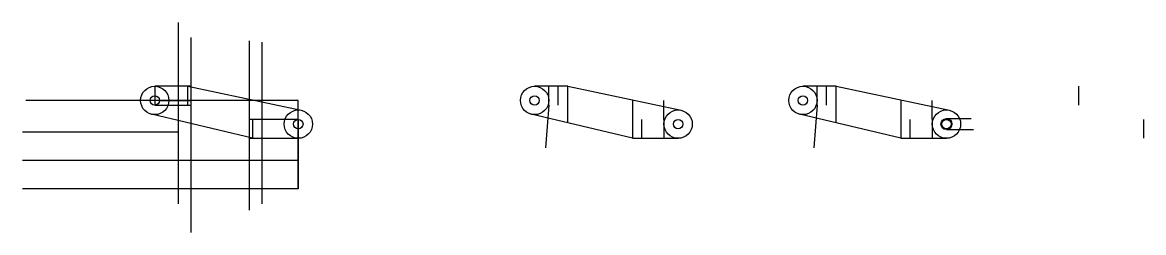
# Model space of a CAD drawing. Header units: millimetres. Extents: x -17 to 338, y 5 to 71.
import ezdxf

# ---------------------------------------------------------------- set-up
doc = ezdxf.new("R2010")
doc.units = ezdxf.units.MM

msp = doc.modelspace()

# ---------------------------------------------------------------- linework, layer by layer
for p, q in [((32.36, 13.59), (32.36, 71.17)), ((36.36, 4.51), (36.36, 66.42)), ((54.86, 11.59), (54.86, 65.37)), ((58.86, 13.59), (58.86, 64.91)), ((36.36, 50.91), (24.86, 50.91)), ((24.86, 50.91), (24.86, 44.91)), ((35.36, 44.91), (35.36, 50.91)), ((35.36, 50.91), (71.29, 43.31)), ((155.77, 50.91), (145.27, 50.91)), ((149.77, 44.91), (149.77, 50.91)), ((152.77, 44.91), (152.77, 50.91)), ((155.77, 39.29), (155.77, 50.91)), ((155.77, 50.91), (191.7, 43.31)), ((240.83, 50.91), (230.33, 50.91)), ((234.83, 44.91), (234.83, 50.91)), ((237.83, 44.91), (237.83, 50.91)), ((240.83, 39.29), (240.83, 50.91)), ((240.83, 50.91), (276.76, 43.31)), ((70.36, 46.41), (-15.96, 46.41)), ((26.36, 46.41), (32.36, 46.41)), ((26.36, 46.41), (36.36, 46.41)), ((70.36, 18.41), (70.36, 46.41)), ((176.27, 46.58), (176.27, 34.41)), ((186.27, 40.41), (186.27, 46.44)), ((261.33, 46.58), (261.33, 34.41)), ((271.33, 40.41), (271.33, 46.44)), ((24.86, 44.91), (36.36, 44.91)), ((149.77, 44.91), (148.71, 31.35)), ((234.83, 44.91), (233.77, 31.35)), ((55.86, 34.41), (23.82, 42.03)), ((70.36, 40.41), (54.86, 40.41)), ((55.86, 40.41), (55.86, 34.41)), ((70.36, 40.41), (70.36, 18.41)), ((176.27, 34.41), (144.23, 42.03)), ((179.27, 34.41), (179.27, 40.41)), ((186.27, 40.41), (186.27, 34.41)), ((261.33, 34.41), (229.29, 42.03)), ((264.33, 34.41), (264.33, 40.41)), ((271.33, 40.41), (271.33, 34.41)), ((275.83, 40.66), (283.62, 40.66)), ((32.36, 36.41), (-17.09, 36.41)), ((275.83, 37.16), (284.39, 37.16)), ((54.86, 34.41), (70.36, 34.41)), ((176.27, 34.41), (190.77, 34.41)), ((261.33, 34.41), (275.83, 34.41)), ((70.36, 27.41), (-17.09, 27.41)), ((70.36, 18.41), (-17.09, 18.41))]:
    msp.add_line(p, q)
at = {"extrusion": (1, 0, 0)}
msp.add_line((317.82, 44.91, -7), (317.82, 50.91, -7), dxfattribs=at)
at = {"extrusion": (-1, 0, 0)}
msp.add_line((338.32, 40.41, -7), (338.32, 34.41, -7), dxfattribs=at)
for centre, radius in [((24.86, 46.41), 4.5), ((145.27, 46.41), 4.5), ((230.33, 46.41), 4.5), ((24.86, 46.41), 1.5), ((145.27, 46.41), 1.5), ((230.33, 46.41), 1.5), ((70.36, 38.91), 4.5), ((190.77, 38.91), 4.5), ((275.83, 38.91), 4.5), ((70.36, 38.91), 1.5), ((190.77, 38.91), 1.5), ((275.83, 38.91), 1.75), ((275.83, 38.91), 1.5)]:
    msp.add_circle(centre, radius)

doc.saveas('drawing.dxf')
